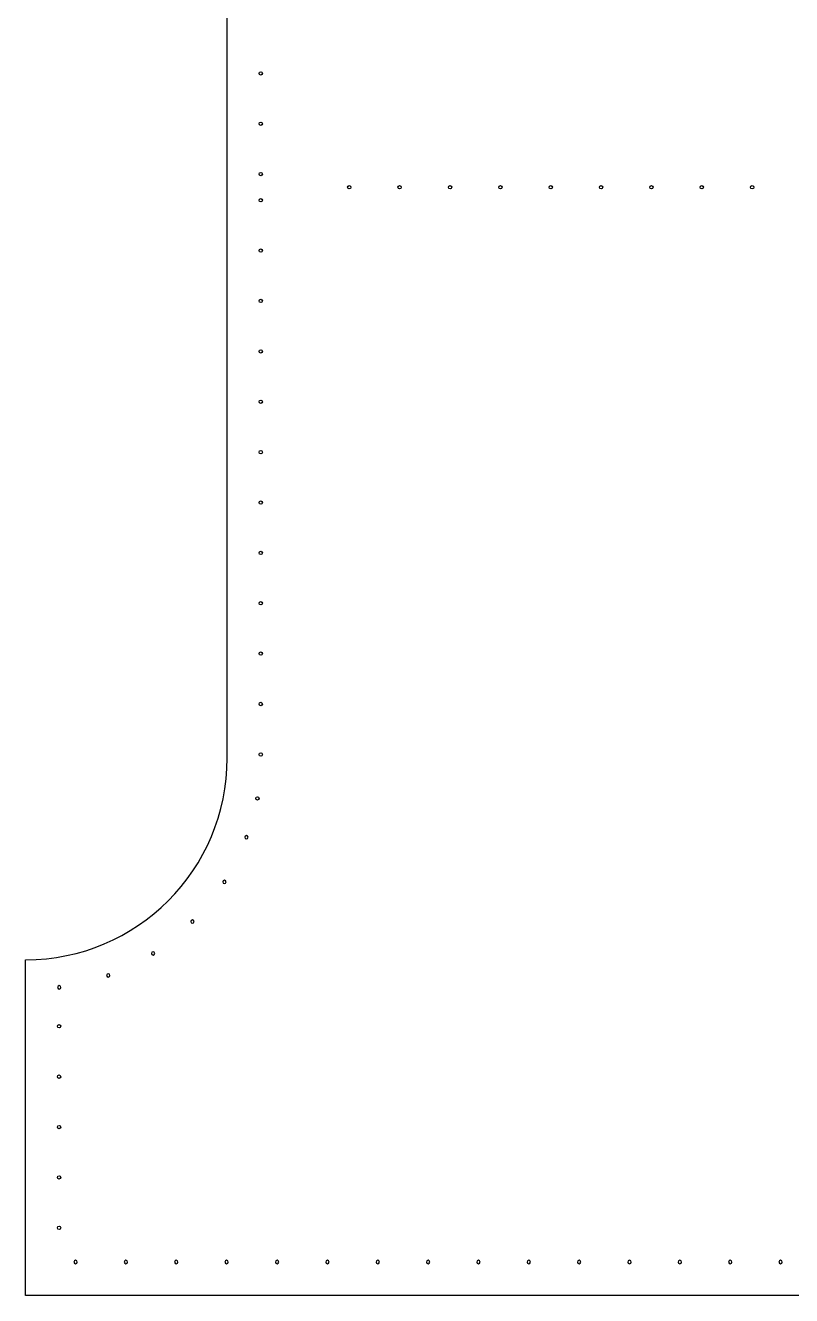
# Model space of a CAD drawing. Extents: x 21 to 1186, y -416 to -7.
# Drawn here: x 956.3 to 1070.4, y -385.2 to -196.1 of the extents above; entities that cross this region are included whole.
import ezdxf

# ---------------------------------------------------------------- set-up
doc = ezdxf.new("R2010")
doc.units = 0
doc.header["$MEASUREMENT"] = 0
doc.layers.add('CORK_OR_OUTER', color=7, linetype='CONTINUOUS')
doc.layers.add('WOOL_FELT_OR_INNER', color=7, linetype='CONTINUOUS')

# ---------------------------------------------------------------- blocks, each defined once
blk = doc.blocks.new('BLOCK_4')
at = {"layer": 'CORK_OR_OUTER', "color": 177}
for points, knots in [([(956.27, -385.16), (956.27, -385.16), (1166.28, -385.16), (1166.28, -385.16), (1166.28, -385.16), (1166.28, -385.16), (1166.28, -385.16), (1177.32, -385.16), (1186.28, -376.02), (1186.28, -364.97), (1186.28, -364.97), (1186.27, -364.97), (1186.27, -364.97), (1186.27, -364.97), (1186.28, -364.97), (1186.28, -364.97), (1186.28, -364.97), (1186.27, -75.35), (1186.27, -75.35), (1186.27, -75.35), (1186.28, -75.35), (1186.28, -75.35), (1186.28, -64.3), (1177.32, -55.16), (1166.28, -55.16), (1166.28, -55.16), (1166.28, -55.16), (1166.28, -55.16), (1166.28, -55.16), (956.27, -55.16), (956.27, -55.16), (956.27, -55.16), (956.28, -55.16), (956.28, -55.16), (956.28, -55.16), (956.28, -105.16), (956.28, -105.16), (956.28, -105.16), (956.33, -105.16), (956.33, -105.16), (972.89, -105.16), (986.33, -118.59), (986.33, -135.16), (986.33, -135.16), (986.33, -305.16), (986.33, -305.16), (986.33, -321.73), (972.89, -335.16), (956.33, -335.16), (956.33, -335.16), (956.28, -335.16), (956.28, -335.16), (956.28, -335.16), (956.28, -385.16), (956.28, -385.16), (956.28, -385.16), (956.27, -385.16), (956.27, -385.16)], [0, 0, 0, 0, 1, 1, 1, 2, 2, 2, 3, 3, 3, 4, 4, 4, 5, 5, 5, 6, 6, 6, 7, 7, 7, 8, 8, 8, 9, 9, 9, 10, 10, 10, 11, 11, 11, 12, 12, 12, 13, 13, 13, 14, 14, 14, 15, 15, 15, 16, 16, 16, 17, 17, 17, 18, 18, 18, 19, 19, 19, 19]), ([(963.49, -380.16), (963.49, -380.02), (963.6, -379.91), (963.74, -379.91), (963.88, -379.91), (963.99, -380.02), (963.99, -380.16), (963.99, -380.3), (963.88, -380.41), (963.74, -380.41), (963.6, -380.41), (963.49, -380.3), (963.49, -380.16)], [0, 0, 0, 0, 1, 1, 1, 2, 2, 2, 3, 3, 3, 4, 4, 4, 4]), ([(970.99, -380.16), (970.99, -380.02), (971.1, -379.91), (971.24, -379.91), (971.38, -379.91), (971.49, -380.02), (971.49, -380.16), (971.49, -380.3), (971.38, -380.41), (971.24, -380.41), (971.1, -380.41), (970.99, -380.3), (970.99, -380.16)], [0, 0, 0, 0, 1, 1, 1, 2, 2, 2, 3, 3, 3, 4, 4, 4, 4]), ([(978.49, -380.16), (978.49, -380.02), (978.6, -379.91), (978.74, -379.91), (978.88, -379.91), (978.99, -380.02), (978.99, -380.16), (978.99, -380.3), (978.88, -380.41), (978.74, -380.41), (978.6, -380.41), (978.49, -380.3), (978.49, -380.16)], [0, 0, 0, 0, 1, 1, 1, 2, 2, 2, 3, 3, 3, 4, 4, 4, 4]), ([(985.99, -380.16), (985.99, -380.02), (986.1, -379.91), (986.24, -379.91), (986.38, -379.91), (986.49, -380.02), (986.49, -380.16), (986.49, -380.3), (986.38, -380.41), (986.24, -380.41), (986.1, -380.41), (985.99, -380.3), (985.99, -380.16)], [0, 0, 0, 0, 1, 1, 1, 2, 2, 2, 3, 3, 3, 4, 4, 4, 4]), ([(993.5, -380.16), (993.5, -380.02), (993.61, -379.91), (993.75, -379.91), (993.89, -379.91), (994, -380.02), (994, -380.16), (994, -380.3), (993.89, -380.41), (993.75, -380.41), (993.61, -380.41), (993.5, -380.3), (993.5, -380.16)], [0, 0, 0, 0, 1, 1, 1, 2, 2, 2, 3, 3, 3, 4, 4, 4, 4]), ([(1001, -380.16), (1001, -380.02), (1001.11, -379.91), (1001.25, -379.91), (1001.39, -379.91), (1001.5, -380.02), (1001.5, -380.16), (1001.5, -380.3), (1001.39, -380.41), (1001.25, -380.41), (1001.11, -380.41), (1001, -380.3), (1001, -380.16)], [0, 0, 0, 0, 1, 1, 1, 2, 2, 2, 3, 3, 3, 4, 4, 4, 4]), ([(1008.5, -380.16), (1008.5, -380.02), (1008.61, -379.91), (1008.75, -379.91), (1008.89, -379.91), (1009, -380.02), (1009, -380.16), (1009, -380.3), (1008.89, -380.41), (1008.75, -380.41), (1008.61, -380.41), (1008.5, -380.3), (1008.5, -380.16)], [0, 0, 0, 0, 1, 1, 1, 2, 2, 2, 3, 3, 3, 4, 4, 4, 4]), ([(1016, -380.16), (1016, -380.02), (1016.11, -379.91), (1016.25, -379.91), (1016.39, -379.91), (1016.5, -380.02), (1016.5, -380.16), (1016.5, -380.3), (1016.39, -380.41), (1016.25, -380.41), (1016.11, -380.41), (1016, -380.3), (1016, -380.16)], [0, 0, 0, 0, 1, 1, 1, 2, 2, 2, 3, 3, 3, 4, 4, 4, 4]), ([(1023.49, -380.16), (1023.49, -380.02), (1023.61, -379.91), (1023.74, -379.91), (1023.88, -379.91), (1023.99, -380.02), (1023.99, -380.16), (1023.99, -380.3), (1023.88, -380.41), (1023.74, -380.41), (1023.61, -380.41), (1023.49, -380.3), (1023.49, -380.16)], [0, 0, 0, 0, 1, 1, 1, 2, 2, 2, 3, 3, 3, 4, 4, 4, 4]), ([(1030.99, -380.16), (1030.99, -380.02), (1031.1, -379.91), (1031.24, -379.91), (1031.38, -379.91), (1031.49, -380.02), (1031.49, -380.16), (1031.49, -380.3), (1031.38, -380.41), (1031.24, -380.41), (1031.1, -380.41), (1030.99, -380.3), (1030.99, -380.16)], [0, 0, 0, 0, 1, 1, 1, 2, 2, 2, 3, 3, 3, 4, 4, 4, 4]), ([(1038.49, -380.16), (1038.49, -380.02), (1038.6, -379.91), (1038.74, -379.91), (1038.88, -379.91), (1038.99, -380.02), (1038.99, -380.16), (1038.99, -380.3), (1038.88, -380.41), (1038.74, -380.41), (1038.6, -380.41), (1038.49, -380.3), (1038.49, -380.16)], [0, 0, 0, 0, 1, 1, 1, 2, 2, 2, 3, 3, 3, 4, 4, 4, 4]), ([(1045.99, -380.16), (1045.99, -380.02), (1046.1, -379.91), (1046.24, -379.91), (1046.38, -379.91), (1046.49, -380.02), (1046.49, -380.16), (1046.49, -380.3), (1046.38, -380.41), (1046.24, -380.41), (1046.1, -380.41), (1045.99, -380.3), (1045.99, -380.16)], [0, 0, 0, 0, 1, 1, 1, 2, 2, 2, 3, 3, 3, 4, 4, 4, 4]), ([(1053.49, -380.16), (1053.49, -380.02), (1053.6, -379.91), (1053.74, -379.91), (1053.88, -379.91), (1053.99, -380.02), (1053.99, -380.16), (1053.99, -380.3), (1053.88, -380.41), (1053.74, -380.41), (1053.6, -380.41), (1053.49, -380.3), (1053.49, -380.16)], [0, 0, 0, 0, 1, 1, 1, 2, 2, 2, 3, 3, 3, 4, 4, 4, 4]), ([(1060.99, -380.16), (1060.99, -380.02), (1061.1, -379.91), (1061.24, -379.91), (1061.38, -379.91), (1061.49, -380.02), (1061.49, -380.16), (1061.49, -380.3), (1061.38, -380.41), (1061.24, -380.41), (1061.1, -380.41), (1060.99, -380.3), (1060.99, -380.16)], [0, 0, 0, 0, 1, 1, 1, 2, 2, 2, 3, 3, 3, 4, 4, 4, 4]), ([(1068.49, -380.16), (1068.49, -380.02), (1068.61, -379.91), (1068.74, -379.91), (1068.88, -379.91), (1068.99, -380.02), (1068.99, -380.16), (1068.99, -380.3), (1068.88, -380.41), (1068.74, -380.41), (1068.61, -380.41), (1068.49, -380.3), (1068.49, -380.16)], [0, 0, 0, 0, 1, 1, 1, 2, 2, 2, 3, 3, 3, 4, 4, 4, 4])]:
    blk.add_open_spline(points, degree=3, knots=knots, dxfattribs=at)
at = {"layer": 'CORK_OR_OUTER', "color": 223}
for points in [[(991.33, -202.96), (991.19, -202.96), (991.08, -203.07), (991.08, -203.21), (991.08, -203.35), (991.19, -203.46), (991.33, -203.46), (991.46, -203.46), (991.58, -203.35), (991.58, -203.21), (991.58, -203.07), (991.46, -202.96), (991.33, -202.96)], [(991.33, -210.46), (991.19, -210.46), (991.08, -210.57), (991.08, -210.71), (991.08, -210.85), (991.19, -210.96), (991.33, -210.96), (991.46, -210.96), (991.58, -210.85), (991.58, -210.71), (991.58, -210.57), (991.46, -210.46), (991.33, -210.46)], [(991.33, -217.95), (991.19, -217.95), (991.08, -218.07), (991.08, -218.2), (991.08, -218.34), (991.19, -218.45), (991.33, -218.45), (991.46, -218.45), (991.58, -218.34), (991.58, -218.2), (991.58, -218.07), (991.46, -217.95), (991.33, -217.95)], [(991.33, -221.84), (991.19, -221.84), (991.08, -221.95), (991.08, -222.09), (991.08, -222.23), (991.19, -222.34), (991.33, -222.34), (991.47, -222.34), (991.58, -222.23), (991.58, -222.09), (991.58, -221.95), (991.47, -221.84), (991.33, -221.84)], [(991.33, -229.34), (991.19, -229.34), (991.08, -229.45), (991.08, -229.59), (991.08, -229.73), (991.19, -229.84), (991.33, -229.84), (991.47, -229.84), (991.58, -229.73), (991.58, -229.59), (991.58, -229.45), (991.47, -229.34), (991.33, -229.34)], [(991.33, -236.84), (991.19, -236.84), (991.08, -236.95), (991.08, -237.09), (991.08, -237.23), (991.19, -237.34), (991.33, -237.34), (991.47, -237.34), (991.58, -237.23), (991.58, -237.09), (991.58, -236.95), (991.47, -236.84), (991.33, -236.84)], [(991.33, -244.35), (991.19, -244.35), (991.08, -244.46), (991.08, -244.6), (991.08, -244.74), (991.19, -244.85), (991.33, -244.85), (991.47, -244.85), (991.58, -244.74), (991.58, -244.6), (991.58, -244.46), (991.47, -244.35), (991.33, -244.35)], [(991.33, -251.85), (991.19, -251.85), (991.08, -251.96), (991.08, -252.1), (991.08, -252.24), (991.19, -252.35), (991.33, -252.35), (991.47, -252.35), (991.58, -252.24), (991.58, -252.1), (991.58, -251.96), (991.47, -251.85), (991.33, -251.85)], [(991.33, -259.35), (991.19, -259.35), (991.08, -259.46), (991.08, -259.6), (991.08, -259.74), (991.19, -259.85), (991.33, -259.85), (991.47, -259.85), (991.58, -259.74), (991.58, -259.6), (991.58, -259.46), (991.47, -259.35), (991.33, -259.35)], [(991.33, -266.85), (991.19, -266.85), (991.08, -266.96), (991.08, -267.1), (991.08, -267.24), (991.19, -267.35), (991.33, -267.35), (991.47, -267.35), (991.58, -267.24), (991.58, -267.1), (991.58, -266.96), (991.47, -266.85), (991.33, -266.85)], [(991.33, -274.34), (991.19, -274.34), (991.08, -274.46), (991.08, -274.59), (991.08, -274.73), (991.19, -274.84), (991.33, -274.84), (991.47, -274.84), (991.58, -274.73), (991.58, -274.59), (991.58, -274.46), (991.47, -274.34), (991.33, -274.34)], [(991.33, -281.84), (991.19, -281.84), (991.08, -281.96), (991.08, -282.09), (991.08, -282.23), (991.19, -282.34), (991.33, -282.34), (991.47, -282.34), (991.58, -282.23), (991.58, -282.09), (991.58, -281.96), (991.47, -281.84), (991.33, -281.84)], [(991.33, -289.34), (991.19, -289.34), (991.08, -289.46), (991.08, -289.59), (991.08, -289.73), (991.19, -289.84), (991.33, -289.84), (991.47, -289.84), (991.58, -289.73), (991.58, -289.59), (991.58, -289.46), (991.47, -289.34), (991.33, -289.34)], [(991.33, -296.84), (991.19, -296.84), (991.08, -296.96), (991.08, -297.09), (991.08, -297.23), (991.19, -297.34), (991.33, -297.34), (991.47, -297.34), (991.58, -297.23), (991.58, -297.09), (991.58, -296.96), (991.47, -296.84), (991.33, -296.84)], [(991.33, -304.36), (991.19, -304.36), (991.08, -304.47), (991.08, -304.61), (991.08, -304.75), (991.19, -304.86), (991.33, -304.86), (991.47, -304.86), (991.58, -304.75), (991.58, -304.61), (991.58, -304.47), (991.47, -304.36), (991.33, -304.36)], [(990.83, -310.89), (990.69, -310.89), (990.58, -311), (990.58, -311.14), (990.58, -311.28), (990.69, -311.39), (990.83, -311.39), (990.97, -311.39), (991.08, -311.28), (991.08, -311.14), (991.08, -311), (990.97, -310.89), (990.83, -310.89)], [(989.19, -317.18), (989.05, -317.18), (988.94, -317.07), (988.94, -316.93), (988.94, -316.79), (989.05, -316.68), (989.19, -316.68), (989.33, -316.68), (989.44, -316.79), (989.44, -316.93), (989.44, -317.07), (989.33, -317.18), (989.19, -317.18)], [(985.92, -323.83), (985.79, -323.83), (985.67, -323.72), (985.67, -323.58), (985.67, -323.45), (985.79, -323.33), (985.92, -323.33), (986.06, -323.33), (986.17, -323.45), (986.17, -323.58), (986.17, -323.72), (986.06, -323.83), (985.92, -323.83)], [(981.14, -329.74), (981.01, -329.74), (980.89, -329.63), (980.89, -329.49), (980.89, -329.35), (981.01, -329.24), (981.14, -329.24), (981.28, -329.24), (981.39, -329.35), (981.39, -329.49), (981.39, -329.63), (981.28, -329.74), (981.14, -329.74)], [(975.29, -334.46), (975.16, -334.46), (975.04, -334.35), (975.04, -334.21), (975.04, -334.08), (975.16, -333.96), (975.29, -333.96), (975.43, -333.96), (975.54, -334.08), (975.54, -334.21), (975.54, -334.35), (975.43, -334.46), (975.29, -334.46)], [(968.6, -337.75), (968.47, -337.75), (968.35, -337.64), (968.35, -337.5), (968.35, -337.36), (968.47, -337.25), (968.6, -337.25), (968.74, -337.25), (968.85, -337.36), (968.85, -337.5), (968.85, -337.64), (968.74, -337.75), (968.6, -337.75)], [(961.32, -339.52), (961.18, -339.52), (961.07, -339.41), (961.07, -339.27), (961.07, -339.13), (961.18, -339.02), (961.32, -339.02), (961.45, -339.02), (961.57, -339.13), (961.57, -339.27), (961.57, -339.41), (961.45, -339.52), (961.32, -339.52)], [(961.28, -344.82), (961.14, -344.82), (961.03, -344.93), (961.03, -345.07), (961.03, -345.21), (961.14, -345.32), (961.28, -345.32), (961.42, -345.32), (961.53, -345.21), (961.53, -345.07), (961.53, -344.93), (961.42, -344.82), (961.28, -344.82)], [(961.28, -352.32), (961.14, -352.32), (961.03, -352.43), (961.03, -352.57), (961.03, -352.71), (961.14, -352.82), (961.28, -352.82), (961.42, -352.82), (961.53, -352.71), (961.53, -352.57), (961.53, -352.43), (961.42, -352.32), (961.28, -352.32)], [(961.28, -359.82), (961.14, -359.82), (961.03, -359.93), (961.03, -360.07), (961.03, -360.21), (961.14, -360.32), (961.28, -360.32), (961.42, -360.32), (961.53, -360.21), (961.53, -360.07), (961.53, -359.93), (961.42, -359.82), (961.28, -359.82)], [(961.28, -367.32), (961.14, -367.32), (961.03, -367.43), (961.03, -367.57), (961.03, -367.71), (961.14, -367.82), (961.28, -367.82), (961.42, -367.82), (961.53, -367.71), (961.53, -367.57), (961.53, -367.43), (961.42, -367.32), (961.28, -367.32)], [(961.28, -374.82), (961.14, -374.82), (961.03, -374.93), (961.03, -375.07), (961.03, -375.21), (961.14, -375.32), (961.28, -375.32), (961.42, -375.32), (961.53, -375.21), (961.53, -375.07), (961.53, -374.93), (961.42, -374.82), (961.28, -374.82)]]:
    blk.add_open_spline(points, degree=3, knots=[0, 0, 0, 0, 1, 1, 1, 2, 2, 2, 3, 3, 3, 4, 4, 4, 4], dxfattribs=at)
at = {"layer": 'CORK_OR_OUTER', "color": 1}
for points in [[(1004.75, -220.16), (1004.75, -220.02), (1004.64, -219.91), (1004.5, -219.91), (1004.36, -219.91), (1004.25, -220.02), (1004.25, -220.16), (1004.25, -220.3), (1004.36, -220.41), (1004.5, -220.41), (1004.64, -220.41), (1004.75, -220.3), (1004.75, -220.16)], [(1012.26, -220.16), (1012.26, -220.02), (1012.15, -219.91), (1012.01, -219.91), (1011.87, -219.91), (1011.76, -220.02), (1011.76, -220.16), (1011.76, -220.3), (1011.87, -220.41), (1012.01, -220.41), (1012.15, -220.41), (1012.26, -220.3), (1012.26, -220.16)], [(1019.77, -220.16), (1019.77, -220.02), (1019.65, -219.91), (1019.52, -219.91), (1019.38, -219.91), (1019.27, -220.02), (1019.27, -220.16), (1019.27, -220.3), (1019.38, -220.41), (1019.52, -220.41), (1019.65, -220.41), (1019.77, -220.3), (1019.77, -220.16)], [(1027.27, -220.16), (1027.27, -220.02), (1027.15, -219.91), (1027.02, -219.91), (1026.88, -219.91), (1026.77, -220.02), (1026.77, -220.16), (1026.77, -220.3), (1026.88, -220.41), (1027.02, -220.41), (1027.15, -220.41), (1027.27, -220.3), (1027.27, -220.16)], [(1034.77, -220.16), (1034.77, -220.02), (1034.65, -219.91), (1034.52, -219.91), (1034.38, -219.91), (1034.27, -220.02), (1034.27, -220.16), (1034.27, -220.3), (1034.38, -220.41), (1034.52, -220.41), (1034.65, -220.41), (1034.77, -220.3), (1034.77, -220.16)], [(1042.27, -220.16), (1042.27, -220.02), (1042.15, -219.91), (1042.02, -219.91), (1041.88, -219.91), (1041.77, -220.02), (1041.77, -220.16), (1041.77, -220.3), (1041.88, -220.41), (1042.02, -220.41), (1042.15, -220.41), (1042.27, -220.3), (1042.27, -220.16)], [(1049.76, -220.16), (1049.76, -220.02), (1049.65, -219.91), (1049.51, -219.91), (1049.37, -219.91), (1049.26, -220.02), (1049.26, -220.16), (1049.26, -220.3), (1049.37, -220.41), (1049.51, -220.41), (1049.65, -220.41), (1049.76, -220.3), (1049.76, -220.16)], [(1057.26, -220.16), (1057.26, -220.02), (1057.15, -219.91), (1057.01, -219.91), (1056.87, -219.91), (1056.76, -220.02), (1056.76, -220.16), (1056.76, -220.3), (1056.87, -220.41), (1057.01, -220.41), (1057.15, -220.41), (1057.26, -220.3), (1057.26, -220.16)], [(1064.76, -220.16), (1064.76, -220.02), (1064.65, -219.91), (1064.51, -219.91), (1064.37, -219.91), (1064.26, -220.02), (1064.26, -220.16), (1064.26, -220.3), (1064.37, -220.41), (1064.51, -220.41), (1064.65, -220.41), (1064.76, -220.3), (1064.76, -220.16)]]:
    blk.add_open_spline(points, degree=3, knots=[0, 0, 0, 0, 1, 1, 1, 2, 2, 2, 3, 3, 3, 4, 4, 4, 4], dxfattribs=at)
blk = doc.blocks.new('BLOCK_10')
at = {"layer": 'WOOL_FELT_OR_INNER', "color": 177}
for points, knots in [([(956.27, -385.16), (956.27, -385.16), (1166.28, -385.16), (1166.28, -385.16), (1166.28, -385.16), (1166.28, -385.16), (1166.28, -385.16), (1177.32, -385.16), (1186.28, -376.02), (1186.28, -364.97), (1186.28, -364.97), (1186.27, -364.97), (1186.27, -364.97), (1186.27, -364.97), (1186.28, -364.97), (1186.28, -364.97), (1186.28, -364.97), (1186.27, -75.35), (1186.27, -75.35), (1186.27, -75.35), (1186.28, -75.35), (1186.28, -75.35), (1186.28, -64.3), (1177.32, -55.16), (1166.28, -55.16), (1166.28, -55.16), (1166.28, -55.16), (1166.28, -55.16), (1166.28, -55.16), (956.27, -55.16), (956.27, -55.16), (956.27, -55.16), (956.28, -55.16), (956.28, -55.16), (956.28, -55.16), (956.28, -105.16), (956.28, -105.16), (956.28, -105.16), (956.33, -105.16), (956.33, -105.16), (972.89, -105.16), (986.33, -118.59), (986.33, -135.16), (986.33, -135.16), (986.33, -305.16), (986.33, -305.16), (986.33, -321.73), (972.89, -335.16), (956.33, -335.16), (956.33, -335.16), (956.28, -335.16), (956.28, -335.16), (956.28, -335.16), (956.28, -385.16), (956.28, -385.16), (956.28, -385.16), (956.27, -385.16), (956.27, -385.16)], [0, 0, 0, 0, 1, 1, 1, 2, 2, 2, 3, 3, 3, 4, 4, 4, 5, 5, 5, 6, 6, 6, 7, 7, 7, 8, 8, 8, 9, 9, 9, 10, 10, 10, 11, 11, 11, 12, 12, 12, 13, 13, 13, 14, 14, 14, 15, 15, 15, 16, 16, 16, 17, 17, 17, 18, 18, 18, 19, 19, 19, 19]), ([(963.49, -380.16), (963.49, -380.02), (963.6, -379.91), (963.74, -379.91), (963.88, -379.91), (963.99, -380.02), (963.99, -380.16), (963.99, -380.3), (963.88, -380.41), (963.74, -380.41), (963.6, -380.41), (963.49, -380.3), (963.49, -380.16)], [0, 0, 0, 0, 1, 1, 1, 2, 2, 2, 3, 3, 3, 4, 4, 4, 4]), ([(970.99, -380.16), (970.99, -380.02), (971.1, -379.91), (971.24, -379.91), (971.38, -379.91), (971.49, -380.02), (971.49, -380.16), (971.49, -380.3), (971.38, -380.41), (971.24, -380.41), (971.1, -380.41), (970.99, -380.3), (970.99, -380.16)], [0, 0, 0, 0, 1, 1, 1, 2, 2, 2, 3, 3, 3, 4, 4, 4, 4]), ([(978.49, -380.16), (978.49, -380.02), (978.6, -379.91), (978.74, -379.91), (978.88, -379.91), (978.99, -380.02), (978.99, -380.16), (978.99, -380.3), (978.88, -380.41), (978.74, -380.41), (978.6, -380.41), (978.49, -380.3), (978.49, -380.16)], [0, 0, 0, 0, 1, 1, 1, 2, 2, 2, 3, 3, 3, 4, 4, 4, 4]), ([(985.99, -380.16), (985.99, -380.02), (986.1, -379.91), (986.24, -379.91), (986.38, -379.91), (986.49, -380.02), (986.49, -380.16), (986.49, -380.3), (986.38, -380.41), (986.24, -380.41), (986.1, -380.41), (985.99, -380.3), (985.99, -380.16)], [0, 0, 0, 0, 1, 1, 1, 2, 2, 2, 3, 3, 3, 4, 4, 4, 4]), ([(993.5, -380.16), (993.5, -380.02), (993.61, -379.91), (993.75, -379.91), (993.89, -379.91), (994, -380.02), (994, -380.16), (994, -380.3), (993.89, -380.41), (993.75, -380.41), (993.61, -380.41), (993.5, -380.3), (993.5, -380.16)], [0, 0, 0, 0, 1, 1, 1, 2, 2, 2, 3, 3, 3, 4, 4, 4, 4]), ([(1001, -380.16), (1001, -380.02), (1001.11, -379.91), (1001.25, -379.91), (1001.39, -379.91), (1001.5, -380.02), (1001.5, -380.16), (1001.5, -380.3), (1001.39, -380.41), (1001.25, -380.41), (1001.11, -380.41), (1001, -380.3), (1001, -380.16)], [0, 0, 0, 0, 1, 1, 1, 2, 2, 2, 3, 3, 3, 4, 4, 4, 4]), ([(1008.5, -380.16), (1008.5, -380.02), (1008.61, -379.91), (1008.75, -379.91), (1008.89, -379.91), (1009, -380.02), (1009, -380.16), (1009, -380.3), (1008.89, -380.41), (1008.75, -380.41), (1008.61, -380.41), (1008.5, -380.3), (1008.5, -380.16)], [0, 0, 0, 0, 1, 1, 1, 2, 2, 2, 3, 3, 3, 4, 4, 4, 4]), ([(1016, -380.16), (1016, -380.02), (1016.11, -379.91), (1016.25, -379.91), (1016.39, -379.91), (1016.5, -380.02), (1016.5, -380.16), (1016.5, -380.3), (1016.39, -380.41), (1016.25, -380.41), (1016.11, -380.41), (1016, -380.3), (1016, -380.16)], [0, 0, 0, 0, 1, 1, 1, 2, 2, 2, 3, 3, 3, 4, 4, 4, 4]), ([(1023.49, -380.16), (1023.49, -380.02), (1023.61, -379.91), (1023.74, -379.91), (1023.88, -379.91), (1023.99, -380.02), (1023.99, -380.16), (1023.99, -380.3), (1023.88, -380.41), (1023.74, -380.41), (1023.61, -380.41), (1023.49, -380.3), (1023.49, -380.16)], [0, 0, 0, 0, 1, 1, 1, 2, 2, 2, 3, 3, 3, 4, 4, 4, 4]), ([(1030.99, -380.16), (1030.99, -380.02), (1031.1, -379.91), (1031.24, -379.91), (1031.38, -379.91), (1031.49, -380.02), (1031.49, -380.16), (1031.49, -380.3), (1031.38, -380.41), (1031.24, -380.41), (1031.1, -380.41), (1030.99, -380.3), (1030.99, -380.16)], [0, 0, 0, 0, 1, 1, 1, 2, 2, 2, 3, 3, 3, 4, 4, 4, 4]), ([(1038.49, -380.16), (1038.49, -380.02), (1038.6, -379.91), (1038.74, -379.91), (1038.88, -379.91), (1038.99, -380.02), (1038.99, -380.16), (1038.99, -380.3), (1038.88, -380.41), (1038.74, -380.41), (1038.6, -380.41), (1038.49, -380.3), (1038.49, -380.16)], [0, 0, 0, 0, 1, 1, 1, 2, 2, 2, 3, 3, 3, 4, 4, 4, 4]), ([(1045.99, -380.16), (1045.99, -380.02), (1046.1, -379.91), (1046.24, -379.91), (1046.38, -379.91), (1046.49, -380.02), (1046.49, -380.16), (1046.49, -380.3), (1046.38, -380.41), (1046.24, -380.41), (1046.1, -380.41), (1045.99, -380.3), (1045.99, -380.16)], [0, 0, 0, 0, 1, 1, 1, 2, 2, 2, 3, 3, 3, 4, 4, 4, 4]), ([(1053.49, -380.16), (1053.49, -380.02), (1053.6, -379.91), (1053.74, -379.91), (1053.88, -379.91), (1053.99, -380.02), (1053.99, -380.16), (1053.99, -380.3), (1053.88, -380.41), (1053.74, -380.41), (1053.6, -380.41), (1053.49, -380.3), (1053.49, -380.16)], [0, 0, 0, 0, 1, 1, 1, 2, 2, 2, 3, 3, 3, 4, 4, 4, 4]), ([(1060.99, -380.16), (1060.99, -380.02), (1061.1, -379.91), (1061.24, -379.91), (1061.38, -379.91), (1061.49, -380.02), (1061.49, -380.16), (1061.49, -380.3), (1061.38, -380.41), (1061.24, -380.41), (1061.1, -380.41), (1060.99, -380.3), (1060.99, -380.16)], [0, 0, 0, 0, 1, 1, 1, 2, 2, 2, 3, 3, 3, 4, 4, 4, 4]), ([(1068.49, -380.16), (1068.49, -380.02), (1068.61, -379.91), (1068.74, -379.91), (1068.88, -379.91), (1068.99, -380.02), (1068.99, -380.16), (1068.99, -380.3), (1068.88, -380.41), (1068.74, -380.41), (1068.61, -380.41), (1068.49, -380.3), (1068.49, -380.16)], [0, 0, 0, 0, 1, 1, 1, 2, 2, 2, 3, 3, 3, 4, 4, 4, 4])]:
    blk.add_open_spline(points, degree=3, knots=knots, dxfattribs=at)
at = {"layer": 'WOOL_FELT_OR_INNER', "color": 223}
for points in [[(991.33, -202.96), (991.19, -202.96), (991.08, -203.07), (991.08, -203.21), (991.08, -203.35), (991.19, -203.46), (991.33, -203.46), (991.46, -203.46), (991.58, -203.35), (991.58, -203.21), (991.58, -203.07), (991.46, -202.96), (991.33, -202.96)], [(991.33, -210.46), (991.19, -210.46), (991.08, -210.57), (991.08, -210.71), (991.08, -210.85), (991.19, -210.96), (991.33, -210.96), (991.46, -210.96), (991.58, -210.85), (991.58, -210.71), (991.58, -210.57), (991.46, -210.46), (991.33, -210.46)], [(991.33, -217.95), (991.19, -217.95), (991.08, -218.07), (991.08, -218.2), (991.08, -218.34), (991.19, -218.45), (991.33, -218.45), (991.46, -218.45), (991.58, -218.34), (991.58, -218.2), (991.58, -218.07), (991.46, -217.95), (991.33, -217.95)], [(991.33, -221.84), (991.19, -221.84), (991.08, -221.95), (991.08, -222.09), (991.08, -222.23), (991.19, -222.34), (991.33, -222.34), (991.47, -222.34), (991.58, -222.23), (991.58, -222.09), (991.58, -221.95), (991.47, -221.84), (991.33, -221.84)], [(991.33, -229.34), (991.19, -229.34), (991.08, -229.45), (991.08, -229.59), (991.08, -229.73), (991.19, -229.84), (991.33, -229.84), (991.47, -229.84), (991.58, -229.73), (991.58, -229.59), (991.58, -229.45), (991.47, -229.34), (991.33, -229.34)], [(991.33, -236.84), (991.19, -236.84), (991.08, -236.95), (991.08, -237.09), (991.08, -237.23), (991.19, -237.34), (991.33, -237.34), (991.47, -237.34), (991.58, -237.23), (991.58, -237.09), (991.58, -236.95), (991.47, -236.84), (991.33, -236.84)], [(991.33, -244.35), (991.19, -244.35), (991.08, -244.46), (991.08, -244.6), (991.08, -244.74), (991.19, -244.85), (991.33, -244.85), (991.47, -244.85), (991.58, -244.74), (991.58, -244.6), (991.58, -244.46), (991.47, -244.35), (991.33, -244.35)], [(991.33, -251.85), (991.19, -251.85), (991.08, -251.96), (991.08, -252.1), (991.08, -252.24), (991.19, -252.35), (991.33, -252.35), (991.47, -252.35), (991.58, -252.24), (991.58, -252.1), (991.58, -251.96), (991.47, -251.85), (991.33, -251.85)], [(991.33, -259.35), (991.19, -259.35), (991.08, -259.46), (991.08, -259.6), (991.08, -259.74), (991.19, -259.85), (991.33, -259.85), (991.47, -259.85), (991.58, -259.74), (991.58, -259.6), (991.58, -259.46), (991.47, -259.35), (991.33, -259.35)], [(991.33, -266.85), (991.19, -266.85), (991.08, -266.96), (991.08, -267.1), (991.08, -267.24), (991.19, -267.35), (991.33, -267.35), (991.47, -267.35), (991.58, -267.24), (991.58, -267.1), (991.58, -266.96), (991.47, -266.85), (991.33, -266.85)], [(991.33, -274.34), (991.19, -274.34), (991.08, -274.46), (991.08, -274.59), (991.08, -274.73), (991.19, -274.84), (991.33, -274.84), (991.47, -274.84), (991.58, -274.73), (991.58, -274.59), (991.58, -274.46), (991.47, -274.34), (991.33, -274.34)], [(991.33, -281.84), (991.19, -281.84), (991.08, -281.96), (991.08, -282.09), (991.08, -282.23), (991.19, -282.34), (991.33, -282.34), (991.47, -282.34), (991.58, -282.23), (991.58, -282.09), (991.58, -281.96), (991.47, -281.84), (991.33, -281.84)], [(991.33, -289.34), (991.19, -289.34), (991.08, -289.46), (991.08, -289.59), (991.08, -289.73), (991.19, -289.84), (991.33, -289.84), (991.47, -289.84), (991.58, -289.73), (991.58, -289.59), (991.58, -289.46), (991.47, -289.34), (991.33, -289.34)], [(991.33, -296.84), (991.19, -296.84), (991.08, -296.96), (991.08, -297.09), (991.08, -297.23), (991.19, -297.34), (991.33, -297.34), (991.47, -297.34), (991.58, -297.23), (991.58, -297.09), (991.58, -296.96), (991.47, -296.84), (991.33, -296.84)], [(991.33, -304.36), (991.19, -304.36), (991.08, -304.47), (991.08, -304.61), (991.08, -304.75), (991.19, -304.86), (991.33, -304.86), (991.47, -304.86), (991.58, -304.75), (991.58, -304.61), (991.58, -304.47), (991.47, -304.36), (991.33, -304.36)], [(990.83, -310.89), (990.69, -310.89), (990.58, -311), (990.58, -311.14), (990.58, -311.28), (990.69, -311.39), (990.83, -311.39), (990.97, -311.39), (991.08, -311.28), (991.08, -311.14), (991.08, -311), (990.97, -310.89), (990.83, -310.89)], [(989.19, -317.18), (989.05, -317.18), (988.94, -317.07), (988.94, -316.93), (988.94, -316.79), (989.05, -316.68), (989.19, -316.68), (989.33, -316.68), (989.44, -316.79), (989.44, -316.93), (989.44, -317.07), (989.33, -317.18), (989.19, -317.18)], [(985.92, -323.83), (985.79, -323.83), (985.67, -323.72), (985.67, -323.58), (985.67, -323.45), (985.79, -323.33), (985.92, -323.33), (986.06, -323.33), (986.17, -323.45), (986.17, -323.58), (986.17, -323.72), (986.06, -323.83), (985.92, -323.83)], [(981.14, -329.74), (981.01, -329.74), (980.89, -329.63), (980.89, -329.49), (980.89, -329.35), (981.01, -329.24), (981.14, -329.24), (981.28, -329.24), (981.39, -329.35), (981.39, -329.49), (981.39, -329.63), (981.28, -329.74), (981.14, -329.74)], [(975.29, -334.46), (975.16, -334.46), (975.04, -334.35), (975.04, -334.21), (975.04, -334.08), (975.16, -333.96), (975.29, -333.96), (975.43, -333.96), (975.54, -334.08), (975.54, -334.21), (975.54, -334.35), (975.43, -334.46), (975.29, -334.46)], [(968.6, -337.75), (968.47, -337.75), (968.35, -337.64), (968.35, -337.5), (968.35, -337.36), (968.47, -337.25), (968.6, -337.25), (968.74, -337.25), (968.85, -337.36), (968.85, -337.5), (968.85, -337.64), (968.74, -337.75), (968.6, -337.75)], [(961.32, -339.52), (961.18, -339.52), (961.07, -339.41), (961.07, -339.27), (961.07, -339.13), (961.18, -339.02), (961.32, -339.02), (961.45, -339.02), (961.57, -339.13), (961.57, -339.27), (961.57, -339.41), (961.45, -339.52), (961.32, -339.52)], [(961.28, -344.82), (961.14, -344.82), (961.03, -344.93), (961.03, -345.07), (961.03, -345.21), (961.14, -345.32), (961.28, -345.32), (961.42, -345.32), (961.53, -345.21), (961.53, -345.07), (961.53, -344.93), (961.42, -344.82), (961.28, -344.82)], [(961.28, -352.32), (961.14, -352.32), (961.03, -352.43), (961.03, -352.57), (961.03, -352.71), (961.14, -352.82), (961.28, -352.82), (961.42, -352.82), (961.53, -352.71), (961.53, -352.57), (961.53, -352.43), (961.42, -352.32), (961.28, -352.32)], [(961.28, -359.82), (961.14, -359.82), (961.03, -359.93), (961.03, -360.07), (961.03, -360.21), (961.14, -360.32), (961.28, -360.32), (961.42, -360.32), (961.53, -360.21), (961.53, -360.07), (961.53, -359.93), (961.42, -359.82), (961.28, -359.82)], [(961.28, -367.32), (961.14, -367.32), (961.03, -367.43), (961.03, -367.57), (961.03, -367.71), (961.14, -367.82), (961.28, -367.82), (961.42, -367.82), (961.53, -367.71), (961.53, -367.57), (961.53, -367.43), (961.42, -367.32), (961.28, -367.32)], [(961.28, -374.82), (961.14, -374.82), (961.03, -374.93), (961.03, -375.07), (961.03, -375.21), (961.14, -375.32), (961.28, -375.32), (961.42, -375.32), (961.53, -375.21), (961.53, -375.07), (961.53, -374.93), (961.42, -374.82), (961.28, -374.82)]]:
    blk.add_open_spline(points, degree=3, knots=[0, 0, 0, 0, 1, 1, 1, 2, 2, 2, 3, 3, 3, 4, 4, 4, 4], dxfattribs=at)
at = {"layer": 'WOOL_FELT_OR_INNER', "color": 1}
for points in [[(1004.75, -220.16), (1004.75, -220.02), (1004.64, -219.91), (1004.5, -219.91), (1004.36, -219.91), (1004.25, -220.02), (1004.25, -220.16), (1004.25, -220.3), (1004.36, -220.41), (1004.5, -220.41), (1004.64, -220.41), (1004.75, -220.3), (1004.75, -220.16)], [(1012.26, -220.16), (1012.26, -220.02), (1012.15, -219.91), (1012.01, -219.91), (1011.87, -219.91), (1011.76, -220.02), (1011.76, -220.16), (1011.76, -220.3), (1011.87, -220.41), (1012.01, -220.41), (1012.15, -220.41), (1012.26, -220.3), (1012.26, -220.16)], [(1019.77, -220.16), (1019.77, -220.02), (1019.65, -219.91), (1019.52, -219.91), (1019.38, -219.91), (1019.27, -220.02), (1019.27, -220.16), (1019.27, -220.3), (1019.38, -220.41), (1019.52, -220.41), (1019.65, -220.41), (1019.77, -220.3), (1019.77, -220.16)], [(1027.27, -220.16), (1027.27, -220.02), (1027.15, -219.91), (1027.02, -219.91), (1026.88, -219.91), (1026.77, -220.02), (1026.77, -220.16), (1026.77, -220.3), (1026.88, -220.41), (1027.02, -220.41), (1027.15, -220.41), (1027.27, -220.3), (1027.27, -220.16)], [(1034.77, -220.16), (1034.77, -220.02), (1034.65, -219.91), (1034.52, -219.91), (1034.38, -219.91), (1034.27, -220.02), (1034.27, -220.16), (1034.27, -220.3), (1034.38, -220.41), (1034.52, -220.41), (1034.65, -220.41), (1034.77, -220.3), (1034.77, -220.16)], [(1042.27, -220.16), (1042.27, -220.02), (1042.15, -219.91), (1042.02, -219.91), (1041.88, -219.91), (1041.77, -220.02), (1041.77, -220.16), (1041.77, -220.3), (1041.88, -220.41), (1042.02, -220.41), (1042.15, -220.41), (1042.27, -220.3), (1042.27, -220.16)], [(1049.76, -220.16), (1049.76, -220.02), (1049.65, -219.91), (1049.51, -219.91), (1049.37, -219.91), (1049.26, -220.02), (1049.26, -220.16), (1049.26, -220.3), (1049.37, -220.41), (1049.51, -220.41), (1049.65, -220.41), (1049.76, -220.3), (1049.76, -220.16)], [(1057.26, -220.16), (1057.26, -220.02), (1057.15, -219.91), (1057.01, -219.91), (1056.87, -219.91), (1056.76, -220.02), (1056.76, -220.16), (1056.76, -220.3), (1056.87, -220.41), (1057.01, -220.41), (1057.15, -220.41), (1057.26, -220.3), (1057.26, -220.16)], [(1064.76, -220.16), (1064.76, -220.02), (1064.65, -219.91), (1064.51, -219.91), (1064.37, -219.91), (1064.26, -220.02), (1064.26, -220.16), (1064.26, -220.3), (1064.37, -220.41), (1064.51, -220.41), (1064.65, -220.41), (1064.76, -220.3), (1064.76, -220.16)]]:
    blk.add_open_spline(points, degree=3, knots=[0, 0, 0, 0, 1, 1, 1, 2, 2, 2, 3, 3, 3, 4, 4, 4, 4], dxfattribs=at)

msp = doc.modelspace()

# ---------------------------------------------------------------- block references
at = {"layer": 'CORK_OR_OUTER'}
msp.add_blockref('BLOCK_4', (0, 0), dxfattribs=at)
at = {"layer": 'WOOL_FELT_OR_INNER'}
msp.add_blockref('BLOCK_10', (0, 0), dxfattribs=at)

doc.saveas('drawing.dxf')
